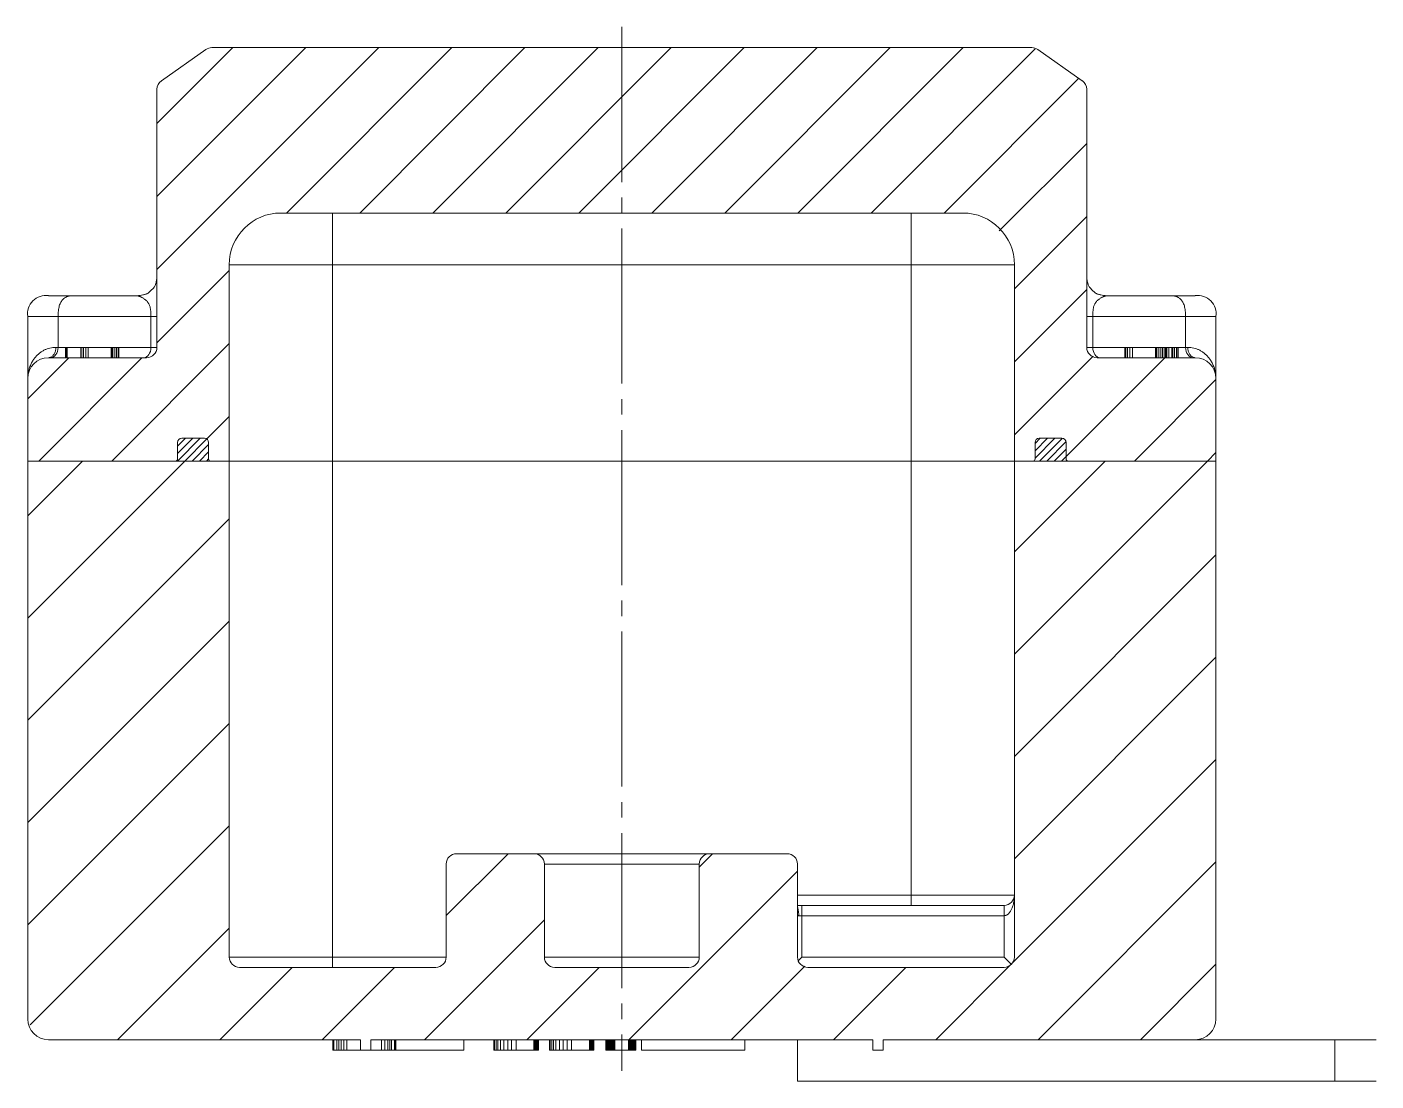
# Model space of a CAD drawing. Header units: millimetres. Extents: x -343 to 384, y -214 to 297.
# Drawn here: x -57.6 to 73, y 194.7 to 296.7 of the extents above; entities that cross this region are included whole.
import ezdxf

# ---------------------------------------------------------------- set-up
doc = ezdxf.new("R2010")
doc.units = ezdxf.units.MM
doc.linetypes.add('K5LT_AXLED', pattern=[19.5, 15, -1.5, 1.5, -1.5])
doc.linetypes.add('K5LT_THIN', pattern=[0])

# ---------------------------------------------------------------- blocks, each defined once
blk = doc.blocks.new('U7')
h = blk.add_hatch()
h.set_pattern_fill('', angle=45, style=0, pattern_type=0)
h.set_pattern_definition([(45, (0, 0), (-3.53553, 3.53553), [])])
h.paths.add_polyline_path([(55.5, 264.68), (46, 264.68), (45.29, 264.97), (45, 265.68), (45, 290.66), (44.71, 291.37), (44.57, 291.48), (40.26, 294.5), (39.68, 294.68), (-39.68, 294.68), (-40.26, 294.5), (-44.57, 291.48), (-44.98, 290.83), (-45, 290.66), (-45, 265.68), (-45.29, 264.97), (-46, 264.68), (-55.5, 264.68), (-56.91, 264.1), (-57.5, 262.68), (-57.5, 254.68), (-43.2, 254.68), (-43.06, 254.74), (-43, 254.88), (-43, 256.48), (-42.88, 256.76), (-42.6, 256.88), (-40.4, 256.88), (-40.12, 256.76), (-40, 256.48), (-40, 254.88), (-39.94, 254.74), (-39.8, 254.68), (-38, 254.68), (-38, 273.68), (-37.22, 276.37), (-35.11, 278.21), (-33, 278.68), (33, 278.68), (35.69, 277.9), (37.53, 275.79), (38, 273.68), (38, 254.68), (39.8, 254.68), (39.94, 254.74), (40, 254.88), (40, 256.48), (40.12, 256.76), (40.4, 256.88), (42.6, 256.88), (42.88, 256.76), (43, 256.48), (43, 254.88), (43.06, 254.74), (43.2, 254.68), (57.5, 254.68), (57.5, 262.68), (56.91, 264.1)])
h = blk.add_hatch()
h.set_pattern_fill('', angle=45, style=0, pattern_type=0)
h.set_pattern_definition([(45, (0, 0), (-0.3535534, 0.3535534), [])])
h.paths.add_polyline_path([(-43.2, 254.68), (-39.8, 254.68), (-39.94, 254.74), (-40, 254.88), (-40, 256.48), (-40.12, 256.76), (-40.4, 256.88), (-42.6, 256.88), (-42.88, 256.76), (-43, 256.48), (-43, 254.88), (-43.06, 254.74), (-43.2, 254.68)])
h.paths.add_polyline_path([(39.8, 254.68), (43.2, 254.68), (43.06, 254.74), (43, 254.88), (43, 254.88), (43, 256.48), (42.88, 256.76), (42.6, 256.88), (40.4, 256.88), (40.12, 256.76), (40, 256.48), (40, 254.88), (39.94, 254.74)])
h = blk.add_hatch()
h.set_pattern_fill('', angle=45, style=0, pattern_type=0)
h.set_pattern_definition([(45, (0, 0), (-4.94975, 4.94975), [])])
h.paths.add_polyline_path([(17, 206.68), (17, 215.68), (16.71, 216.39), (16, 216.68), (8.5, 216.68), (7.79, 216.39), (7.5, 215.68), (7.5, 206.68), (7.21, 205.97), (6.5, 205.68), (-6.5, 205.68), (-7.21, 205.97), (-7.5, 206.68), (-7.5, 215.68), (-7.79, 216.39), (-8.5, 216.68), (-16, 216.68), (-16.71, 216.39), (-17, 215.68), (-17, 206.68), (-17.29, 205.97), (-18, 205.68), (-37, 205.68), (-37.71, 205.97), (-38, 206.68), (-38, 254.68), (-57.5, 254.68), (-57.5, 200.68), (-56.91, 199.27), (-55.5, 198.68), (-45, 198.68), (-25.3, 198.68), (-25.3, 197.68), (-24.3, 197.68), (-24.3, 198.68), (24.3, 198.68), (24.3, 197.68), (25.3, 197.68), (25.3, 198.68), (45, 198.68), (55.5, 198.68), (56.91, 199.27), (57.5, 200.68), (57.5, 254.68), (38, 254.68), (38, 206.68), (37.71, 205.97), (37, 205.68), (18, 205.68), (17.29, 205.97)])
at = {"color": 30, "linetype": 'K5LT_AXLED', "lineweight": 18, "true_color": 0xff8000}
blk.add_line((0, 296.68), (0, 195.68), dxfattribs=at)
at = {"color": 7, "linetype": 'K5LT_THIN', "lineweight": 18}
for p, q in [((-44.57, 291.48), (-40.26, 294.5)), ((39.68, 294.68), (-39.68, 294.68)), ((40.26, 294.5), (44.57, 291.48)), ((-45, 290.66), (-45, 265.68)), ((45, 265.68), (45, 290.66)), ((-33, 278.68), (33, 278.68)), ((-28, 278.68), (-28, 273.68)), ((28, 273.68), (28, 278.68)), ((-38, 273.68), (-28, 273.68)), ((-38, 273.68), (-38, 254.68)), ((-28, 273.68), (-28, 254.68)), ((-28, 273.68), (28, 273.68)), ((28, 273.68), (28, 254.68)), ((28, 273.68), (38, 273.68)), ((38, 254.68), (38, 273.68)), ((-55.5, 270.68), (-53.16, 270.68)), ((-53.16, 270.68), (-46.99, 270.68)), ((-46.98, 270.68), (-51.9, 270.68)), ((-46.98, 270.68), (-46.99, 270.68)), ((-46.98, 270.68), (-46.96, 270.68)), ((46.96, 270.68), (46.98, 270.68)), ((46.98, 270.68), (46.99, 270.68)), ((46.99, 270.68), (53.16, 270.68)), ((51.9, 270.68), (46.99, 270.68)), ((53.16, 270.68), (55.5, 270.68)), ((-57.5, 268.68), (-54.57, 268.68)), ((-57.5, 262.68), (-57.5, 268.68)), ((-54.57, 265.68), (-54.57, 268.68)), ((-54.57, 268.68), (-45.59, 268.68)), ((-45.59, 265.68), (-45.59, 268.68)), ((-45.59, 268.68), (-45, 268.68)), ((45, 268.68), (45.59, 268.68)), ((45.59, 268.68), (54.57, 268.68)), ((45.59, 265.68), (45.59, 268.68)), ((54.57, 265.68), (54.57, 268.68)), ((54.57, 268.68), (57.5, 268.68)), ((57.5, 262.68), (57.5, 268.68)), ((-54.77, 265.68), (-54.57, 265.68)), ((-54.57, 265.68), (-53.86, 265.68)), ((-53.86, 264.68), (-53.86, 265.68)), ((-53.86, 265.68), (-53.85, 265.68)), ((-53.85, 264.68), (-53.85, 265.68)), ((-53.85, 265.68), (-53.8, 265.68)), ((-53.8, 264.68), (-53.8, 265.68)), ((-53.8, 265.68), (-53.74, 265.68)), ((-53.74, 265.68), (-53.68, 265.68)), ((-53.74, 264.68), (-53.74, 265.68)), ((-53.68, 264.68), (-53.68, 265.68)), ((-53.68, 265.68), (-52.38, 265.68)), ((-52.38, 264.68), (-52.38, 265.68)), ((-52.38, 265.68), (-52.32, 265.68)), ((-52.32, 265.68), (-52.15, 265.68)), ((-52.32, 264.68), (-52.32, 265.68)), ((-52.15, 265.68), (-52.11, 265.68)), ((-52.15, 264.68), (-52.15, 265.68)), ((-52.11, 264.68), (-52.11, 265.68)), ((-52.11, 265.68), (-51.87, 265.68)), ((-51.87, 264.68), (-51.87, 265.68)), ((-51.87, 265.68), (-51.65, 265.68)), ((-51.65, 264.68), (-51.65, 265.68)), ((-51.65, 265.68), (-49.43, 265.68)), ((-49.43, 265.68), (-49.35, 265.68)), ((-49.43, 264.68), (-49.43, 265.68)), ((-49.35, 265.68), (-49.28, 265.68)), ((-49.35, 264.68), (-49.35, 265.68)), ((-49.28, 265.68), (-49.09, 265.68)), ((-49.28, 264.68), (-49.28, 265.68)), ((-49.09, 265.68), (-48.9, 265.68)), ((-49.09, 264.68), (-49.09, 265.68)), ((-48.9, 265.68), (-48.75, 265.68)), ((-48.9, 264.68), (-48.9, 265.68)), ((-48.75, 265.68), (-48.69, 265.68)), ((-48.75, 264.68), (-48.75, 265.68)), ((-48.69, 264.68), (-48.69, 265.68)), ((-48.69, 265.68), (-45.59, 265.68)), ((-45, 265.68), (-45.59, 265.68)), ((45.59, 265.68), (45, 265.68)), ((45.59, 265.68), (48.69, 265.68)), ((48.69, 265.68), (48.75, 265.68)), ((48.69, 264.68), (48.69, 265.68)), ((48.69, 265.68), (48.69, 265.68)), ((48.69, 264.68), (48.69, 265.68)), ((48.75, 265.68), (48.91, 265.68)), ((48.75, 264.68), (48.75, 265.68)), ((48.91, 264.68), (48.91, 265.68)), ((48.91, 265.68), (48.95, 265.68)), ((48.95, 265.68), (49.18, 265.68)), ((48.95, 264.68), (48.95, 265.68)), ((49.18, 265.68), (49.43, 265.68)), ((49.18, 264.68), (49.18, 265.68)), ((49.43, 264.68), (49.43, 265.68)), ((49.43, 265.68), (51.64, 265.68)), ((51.64, 265.68), (51.72, 265.68)), ((51.64, 264.68), (51.64, 265.68)), ((51.72, 265.68), (51.8, 265.68)), ((51.72, 264.68), (51.72, 265.68)), ((51.8, 264.68), (51.8, 265.68)), ((51.8, 265.68), (51.99, 265.68)), ((51.99, 264.68), (51.99, 265.68)), ((51.99, 265.68), (52.17, 265.68)), ((52.17, 264.68), (52.17, 265.68)), ((52.17, 265.68), (52.33, 265.68)), ((52.33, 264.68), (52.33, 265.68)), ((52.33, 265.68), (52.38, 265.68)), ((52.38, 264.68), (52.38, 265.68)), ((52.38, 265.68), (52.55, 265.68)), ((52.55, 265.68), (52.62, 265.68)), ((52.55, 264.68), (52.55, 265.68)), ((52.62, 264.68), (52.62, 265.68)), ((52.62, 265.68), (52.68, 265.68)), ((52.68, 265.68), (52.75, 265.68)), ((52.68, 264.68), (52.68, 265.68)), ((52.75, 265.68), (52.95, 265.68)), ((52.75, 264.68), (52.75, 265.68)), ((52.95, 265.68), (53.22, 265.68)), ((52.95, 264.68), (52.95, 265.68)), ((53.22, 264.68), (53.22, 265.68)), ((53.22, 265.68), (53.27, 265.68)), ((53.27, 265.68), (53.33, 265.68)), ((53.27, 264.68), (53.27, 265.68)), ((53.33, 265.68), (53.51, 265.68)), ((53.33, 264.68), (53.33, 265.68)), ((53.51, 264.68), (53.51, 265.68)), ((53.51, 265.68), (53.68, 265.68)), ((53.68, 264.68), (53.68, 265.68)), ((53.68, 265.68), (53.81, 265.68)), ((53.81, 265.68), (53.86, 265.68)), ((53.81, 264.68), (53.81, 265.68)), ((53.86, 264.68), (53.86, 265.68)), ((53.86, 265.68), (54.57, 265.68)), ((54.57, 265.68), (54.77, 265.68)), ((-46, 264.68), (-55.5, 264.68)), ((55.5, 264.68), (46, 264.68)), ((-57.5, 262.68), (-57.5, 254.68)), ((57.5, 254.68), (57.5, 262.68)), ((-43, 256.48), (-43, 254.88)), ((-43, 256.48), (-43, 254.88)), ((-40.4, 256.88), (-42.6, 256.88)), ((-40.4, 256.88), (-42.6, 256.88)), ((-40, 254.88), (-40, 256.48)), ((-40, 254.88), (-40, 256.48)), ((40, 256.48), (40, 254.88)), ((40, 256.48), (40, 254.88)), ((42.6, 256.88), (40.4, 256.88)), ((42.6, 256.88), (40.4, 256.88)), ((43, 254.88), (43, 256.48)), ((43, 254.88), (43, 256.48)), ((-43.2, 254.68), (-57.5, 254.68)), ((-57.5, 254.68), (-57.5, 200.68)), ((-38, 254.68), (-57.5, 254.68)), ((-43.2, 254.68), (-39.8, 254.68)), ((-38, 254.68), (-39.8, 254.68)), ((-38, 254.68), (-28, 254.68)), ((-38, 254.68), (-28, 254.68)), ((-38, 254.68), (-38, 206.68)), ((28, 254.68), (-28, 254.68)), ((28, 254.68), (-28, 254.68)), ((-28, 206.68), (-28, 254.68)), ((28, 254.68), (38, 254.68)), ((28, 212.68), (28, 254.68)), ((28, 254.68), (38, 254.68)), ((39.8, 254.68), (38, 254.68)), ((38, 206.68), (38, 254.68)), ((57.5, 254.68), (38, 254.68)), ((39.8, 254.68), (43.2, 254.68)), ((57.5, 254.68), (43.2, 254.68)), ((57.5, 200.68), (57.5, 254.68)), ((-17, 206.68), (-17, 215.68)), ((-8.5, 216.68), (-16, 216.68)), ((8.5, 216.68), (-8.5, 216.68)), ((7.5, 215.68), (-7.5, 215.68)), ((-7.5, 206.68), (-7.5, 215.68)), ((7.5, 206.68), (7.5, 215.68)), ((16, 216.68), (8.5, 216.68)), ((17, 206.68), (17, 215.68)), ((17, 212.68), (28, 212.68)), ((17, 211.68), (17.43, 211.68)), ((17.43, 211.68), (37, 211.68)), ((17.43, 211.68), (17.43, 210.68)), ((28, 212.68), (38, 212.68)), ((28, 212.68), (28, 211.68)), ((37, 210.68), (37, 211.68)), ((38, 212.67), (38, 212.68)), ((17.13, 210.68), (17.43, 210.68)), ((17.43, 206.68), (17.43, 210.68)), ((17.43, 210.68), (37, 210.68)), ((37, 210.68), (37, 206.68)), ((-28, 206.68), (-38, 206.68)), ((-28, 205.68), (-28, 206.68)), ((-17, 206.68), (-28, 206.68)), ((7.5, 206.68), (-7.5, 206.68)), ((17.07, 206.32), (17.43, 206.68)), ((17.43, 206.68), (37, 206.68)), ((37.71, 205.97), (37, 206.68)), ((-18, 205.68), (-37, 205.68)), ((6.5, 205.68), (-6.5, 205.68)), ((37, 205.68), (18, 205.68)), ((-45, 198.68), (-55.5, 198.68)), ((-25.3, 198.68), (-45, 198.68)), ((-27.99, 198.68), (-27.99, 197.68)), ((-27.88, 198.68), (-27.88, 197.68)), ((-27.6, 198.68), (-27.6, 197.68)), ((-27.38, 198.68), (-27.38, 197.68)), ((-27.16, 198.68), (-27.16, 197.68)), ((-26.91, 198.68), (-26.91, 197.68)), ((-26.63, 198.68), (-26.63, 197.68)), ((-25.3, 198.68), (-25.3, 197.68)), ((-24.3, 197.68), (-24.3, 198.68)), ((24.3, 198.68), (-24.3, 198.68)), ((-23.25, 198.68), (-23.25, 197.68)), ((-22.94, 198.68), (-22.94, 197.68)), ((-22.65, 198.68), (-22.65, 197.68)), ((-22.47, 198.68), (-22.47, 197.68)), ((-22.29, 198.68), (-22.29, 197.68)), ((-22, 198.68), (-22, 197.68)), ((-21.9, 198.68), (-21.9, 197.68)), ((-21.89, 198.68), (-21.89, 197.68)), ((-15.3, 198.68), (-15.3, 197.68)), ((-12.38, 198.68), (-12.38, 197.68)), ((-12.33, 198.68), (-12.33, 197.68)), ((-12.17, 198.68), (-12.17, 197.68)), ((-11.99, 198.68), (-11.99, 197.68)), ((-11.74, 198.68), (-11.74, 197.68)), ((-11.41, 198.68), (-11.41, 197.68)), ((-11.05, 198.68), (-11.05, 197.68)), ((-10.67, 198.68), (-10.67, 197.68)), ((-10.23, 198.68), (-10.23, 197.68)), ((-8.51, 198.68), (-8.51, 197.68)), ((-8.42, 198.68), (-8.42, 197.68)), ((-8.34, 198.68), (-8.34, 197.68)), ((-8.26, 198.68), (-8.26, 197.68)), ((-8.2, 198.68), (-8.2, 197.68)), ((-8.11, 198.68), (-8.11, 197.68)), ((-8.08, 198.68), (-8.08, 197.68)), ((-8.08, 198.68), (-8.08, 197.68)), ((-7.01, 198.68), (-7.01, 197.68)), ((-6.95, 198.68), (-6.95, 197.68)), ((-6.79, 198.68), (-6.79, 197.68)), ((-6.62, 198.68), (-6.62, 197.68)), ((-6.38, 198.68), (-6.38, 197.68)), ((-6.05, 198.68), (-6.05, 197.68)), ((-5.68, 198.68), (-5.68, 197.68)), ((-5.3, 198.68), (-5.3, 197.68)), ((-4.86, 198.68), (-4.86, 197.68)), ((-3.14, 198.68), (-3.14, 197.68)), ((-3.04, 198.68), (-3.04, 197.68)), ((-2.97, 198.68), (-2.97, 197.68)), ((-2.89, 198.68), (-2.89, 197.68)), ((-2.83, 198.68), (-2.83, 197.68)), ((-2.74, 198.68), (-2.74, 197.68)), ((-2.71, 198.68), (-2.71, 197.68)), ((-2.7, 198.68), (-2.7, 197.68)), ((-1.56, 198.68), (-1.56, 197.68)), ((-1.54, 198.68), (-1.54, 197.68)), ((-1.5, 198.68), (-1.5, 197.68)), ((-1.42, 198.68), (-1.42, 197.68)), ((-1.36, 198.68), (-1.36, 197.68)), ((-1.28, 198.68), (-1.28, 197.68)), ((-1.21, 198.68), (-1.21, 197.68)), ((-1.12, 198.68), (-1.12, 197.68)), ((-1.08, 198.68), (-1.08, 197.68)), ((-1.02, 198.68), (-1.02, 197.68)), ((-0.95, 198.68), (-0.95, 197.68)), ((-0.85, 198.68), (-0.85, 197.68)), ((-0.77, 198.68), (-0.77, 197.68)), ((-0.72, 198.68), (-0.72, 197.68)), ((-0.7, 198.68), (-0.7, 197.68)), ((-0.69, 198.68), (-0.69, 197.68)), ((0.65, 198.68), (0.65, 197.68)), ((0.71, 198.68), (0.71, 197.68)), ((0.78, 198.68), (0.78, 197.68)), ((0.85, 198.68), (0.85, 197.68)), ((0.93, 198.68), (0.93, 197.68)), ((1.01, 198.68), (1.01, 197.68)), ((1.09, 198.68), (1.09, 197.68)), ((1.16, 198.68), (1.16, 197.68)), ((1.23, 198.68), (1.23, 197.68)), ((1.31, 198.68), (1.31, 197.68)), ((1.35, 198.68), (1.35, 197.68)), ((1.36, 198.68), (1.36, 197.68)), ((1.9, 198.68), (1.9, 197.68)), ((11.9, 198.68), (11.9, 197.68)), ((17, 194.68), (17, 198.68)), ((24.3, 198.68), (24.3, 197.68)), ((45, 198.68), (25.3, 198.68)), ((25.3, 197.68), (25.3, 198.68)), ((45, 198.68), (55.5, 198.68)), ((55.5, 198.68), (69, 198.68)), ((69, 194.68), (69, 198.68)), ((69, 198.68), (73, 198.68)), ((-27.88, 197.68), (-27.99, 197.68)), ((-27.6, 197.68), (-27.88, 197.68)), ((-27.38, 197.68), (-27.6, 197.68)), ((-27.16, 197.68), (-27.38, 197.68)), ((-26.91, 197.68), (-27.16, 197.68)), ((-26.63, 197.68), (-26.91, 197.68)), ((-25.3, 197.68), (-26.63, 197.68)), ((-25.3, 197.68), (-24.3, 197.68)), ((-23.25, 197.68), (-24.3, 197.68)), ((-22.94, 197.68), (-23.25, 197.68)), ((-22.65, 197.68), (-22.94, 197.68)), ((-22.47, 197.68), (-22.65, 197.68)), ((-22.29, 197.68), (-22.47, 197.68)), ((-22, 197.68), (-22.29, 197.68)), ((-21.9, 197.68), (-22, 197.68)), ((-21.89, 197.68), (-21.9, 197.68)), ((-15.3, 197.68), (-21.89, 197.68)), ((-12.33, 197.68), (-12.38, 197.68)), ((-12.17, 197.68), (-12.33, 197.68)), ((-11.99, 197.68), (-12.17, 197.68)), ((-11.74, 197.68), (-11.99, 197.68)), ((-11.41, 197.68), (-11.74, 197.68)), ((-11.05, 197.68), (-11.41, 197.68)), ((-10.67, 197.68), (-11.05, 197.68)), ((-10.23, 197.68), (-10.67, 197.68)), ((-8.51, 197.68), (-10.23, 197.68)), ((-8.42, 197.68), (-8.51, 197.68)), ((-8.34, 197.68), (-8.42, 197.68)), ((-8.26, 197.68), (-8.34, 197.68)), ((-8.2, 197.68), (-8.26, 197.68)), ((-8.11, 197.68), (-8.2, 197.68)), ((-8.08, 197.68), (-8.11, 197.68)), ((-8.08, 197.68), (-8.08, 197.68)), ((-6.95, 197.68), (-7.01, 197.68)), ((-6.79, 197.68), (-6.95, 197.68)), ((-6.62, 197.68), (-6.79, 197.68)), ((-6.38, 197.68), (-6.62, 197.68)), ((-6.05, 197.68), (-6.38, 197.68)), ((-5.68, 197.68), (-6.05, 197.68)), ((-5.3, 197.68), (-5.68, 197.68)), ((-4.86, 197.68), (-5.3, 197.68)), ((-3.14, 197.68), (-4.86, 197.68)), ((-3.04, 197.68), (-3.14, 197.68)), ((-2.97, 197.68), (-3.04, 197.68)), ((-2.89, 197.68), (-2.97, 197.68)), ((-2.83, 197.68), (-2.89, 197.68)), ((-2.74, 197.68), (-2.83, 197.68)), ((-2.71, 197.68), (-2.74, 197.68)), ((-2.7, 197.68), (-2.71, 197.68)), ((-1.54, 197.68), (-1.56, 197.68)), ((-1.5, 197.68), (-1.54, 197.68)), ((-1.42, 197.68), (-1.5, 197.68)), ((-1.36, 197.68), (-1.42, 197.68)), ((-1.28, 197.68), (-1.36, 197.68)), ((-1.21, 197.68), (-1.28, 197.68)), ((-1.12, 197.68), (-1.21, 197.68)), ((-1.08, 197.68), (-1.12, 197.68)), ((-1.02, 197.68), (-1.08, 197.68)), ((-0.95, 197.68), (-1.02, 197.68)), ((-0.85, 197.68), (-0.95, 197.68)), ((-0.77, 197.68), (-0.85, 197.68)), ((-0.72, 197.68), (-0.77, 197.68)), ((-0.7, 197.68), (-0.72, 197.68)), ((-0.69, 197.68), (-0.7, 197.68)), ((0.65, 197.68), (-0.69, 197.68)), ((0.71, 197.68), (0.65, 197.68)), ((0.78, 197.68), (0.71, 197.68)), ((0.85, 197.68), (0.78, 197.68)), ((0.93, 197.68), (0.85, 197.68)), ((1.01, 197.68), (0.93, 197.68)), ((1.09, 197.68), (1.01, 197.68)), ((1.16, 197.68), (1.09, 197.68)), ((1.23, 197.68), (1.16, 197.68)), ((1.31, 197.68), (1.23, 197.68)), ((1.35, 197.68), (1.31, 197.68)), ((1.36, 197.68), (1.35, 197.68)), ((11.9, 197.68), (1.9, 197.68)), ((24.3, 197.68), (25.3, 197.68)), ((17, 194.68), (69, 194.68)), ((73, 194.68), (69, 194.68))]:
    blk.add_line(p, q, dxfattribs=at)
for centre, radius, start, end in [((-39.68, 293.68), 1, 90, 125), ((39.68, 293.68), 1, 55, 90), ((-44, 290.66), 1, 125, 180), ((44, 290.66), 1, 0, 55), ((-33, 273.68), 5, 90, 180), ((33, 273.68), 5, 0, 90), ((-55.75, 268.93), 1.77, 81.8699, 188.1301), ((55.75, 268.93), 1.77, 351.8699, 98.1301), ((-46, 265.68), 1, 270, 0), ((-46, 265.68), 1, 270, 0), ((46, 265.68), 1, 180, 270), ((-55.5, 262.68), 2, 90, 180), ((55.5, 262.68), 2, 0, 90), ((-42.6, 256.48), 0.4, 90, 180), ((-42.6, 256.48), 0.4, 90, 180), ((-40.4, 256.48), 0.4, 0, 90), ((-40.4, 256.48), 0.4, 0, 90), ((40.4, 256.48), 0.4, 90, 180), ((40.4, 256.48), 0.4, 90, 180), ((42.6, 256.48), 0.4, 0, 90), ((42.6, 256.48), 0.4, 0, 90), ((-43.2, 254.88), 0.2, 270, 0), ((-43.2, 254.88), 0.2, 270, 0), ((-39.8, 254.88), 0.2, 180, 270), ((-39.8, 254.88), 0.2, 180, 269.9994), ((39.8, 254.88), 0.2, 270, 0), ((39.8, 254.88), 0.2, 270.0006, 0), ((43.2, 254.88), 0.2, 180, 270), ((43.2, 254.88), 0.2, 180, 270), ((-16, 215.68), 1, 90, 180), ((-8.5, 215.68), 1, 0, 90), ((8.5, 215.68), 1, 90, 180), ((16, 215.68), 1, 0, 90), ((37, 212.68), 1, 270, 359.9889), ((-37, 206.68), 1, 180, 270), ((-18, 206.68), 1, 270, 0), ((-6.5, 206.68), 1, 180, 270), ((6.5, 206.68), 1, 270, 0), ((18, 206.68), 1, 180, 270), ((37, 206.68), 1, 270, 0), ((-55.5, 200.68), 2, 180, 270), ((55.5, 200.68), 2, 270, 0)]:
    blk.add_arc(centre, radius, start, end, dxfattribs=at)
for centre, start_param, end_param in [((-55.28, 265.68), 0, 1.570796), ((-46.29, 265.68), 0, 1.570796), ((46.29, 265.68), 4.712389, 6.283185), ((55.28, 265.68), 4.712389, 6.283185)]:
    blk.add_ellipse(centre, major_axis=(0, -1), ratio=0.707107, start_param=start_param, end_param=end_param, dxfattribs=at)
for points, knots in [([(-45.24, 271.55), (-45.2, 271.62), (-45.14, 271.75), (-45.08, 271.95), (-45.04, 272.14), (-45.02, 272.32), (-45, 272.49), (-45, 272.61), (-45, 272.67)], [0, 0, 0, 0, 1.814906, 3.440633, 4.87718, 6.263311, 7.637584, 9, 9, 9, 9]), ([(45, 272.67), (45, 272.58), (45.01, 272.41), (45.03, 272.18), (45.07, 271.98), (45.12, 271.82), (45.17, 271.67), (45.21, 271.59), (45.23, 271.55)], [0, 0, 0, 0, 2.06352, 3.900842, 5.39468, 6.82246, 7.985138, 9, 9, 9, 9]), ([(-46.99, 270.68), (-46.98, 270.68), (-46.96, 270.68), (-46.94, 270.68), (-46.92, 270.68), (-46.91, 270.67), (-46.89, 270.67), (-46.86, 270.66), (-46.81, 270.65), (-46.75, 270.64), (-46.69, 270.61), (-46.62, 270.59), (-46.54, 270.55), (-46.46, 270.51), (-46.36, 270.46), (-46.26, 270.39), (-46.16, 270.32), (-46.07, 270.25), (-45.99, 270.17), (-45.91, 270.08), (-45.84, 269.99), (-45.78, 269.89), (-45.73, 269.78), (-45.68, 269.66), (-45.65, 269.54), (-45.63, 269.42), (-45.61, 269.29), (-45.6, 269.13), (-45.59, 268.98), (-45.59, 268.85), (-45.59, 268.77), (-45.59, 268.71), (-45.59, 268.68)], [0, 0, 0, 0, 0.902322, 1.597759, 2.045822, 2.41007, 2.851615, 3.58389, 4.660478, 5.954482, 7.277099, 8.600727, 9.980233, 11.5892, 13.309196, 15.077816, 16.681609, 18.196397, 19.641699, 21.022306, 22.352083, 23.631164, 24.865523, 26.001526, 27.028247, 27.999461, 28.952331, 29.890986, 31.441827, 31.954593, 32.389908, 33, 33, 33, 33]), ([(-46.96, 270.68), (-46.94, 270.68), (-46.92, 270.68), (-46.87, 270.68), (-46.83, 270.68), (-46.73, 270.69), (-46.67, 270.7), (-46.53, 270.71), (-46.45, 270.73), (-46.32, 270.76), (-46.27, 270.77), (-46.18, 270.79), (-46.14, 270.81), (-46.06, 270.83), (-46.03, 270.85), (-45.95, 270.88), (-45.92, 270.9), (-45.86, 270.93), (-45.84, 270.94), (-45.31, 271.43)], [0.634193, 0.634193, 0.634193, 0.634193, 2.038431, 2.038431, 4.721358, 4.721358, 9.172038, 9.172038, 14.772038, 14.772038, 18.316155, 18.316155, 20.993873, 20.993873, 23.668424, 23.668424, 26.035314, 26.035314, 28, 28, 28, 28]), ([(-45.31, 271.43), (-45.29, 271.45), (-45.28, 271.47), (-45.26, 271.51), (-45.25, 271.53), (-45.24, 271.55)], [0, 0, 0, 0, 1.196729, 1.196729, 2.271411, 2.271411, 2.271411, 2.271411]), ([(45.81, 270.96), (45.29, 271.45), (45.28, 271.47), (45.26, 271.51), (45.25, 271.53), (45.24, 271.55)], [0, 0, 0, 0, 1.196729, 1.196729, 2.271411, 2.271411, 2.271411, 2.271411]), ([(46.99, 270.68), (46.98, 270.68), (46.96, 270.68), (46.94, 270.68), (46.92, 270.68), (46.91, 270.67), (46.89, 270.67), (46.86, 270.66), (46.81, 270.65), (46.75, 270.64), (46.69, 270.61), (46.62, 270.59), (46.54, 270.55), (46.46, 270.51), (46.36, 270.46), (46.26, 270.39), (46.16, 270.32), (46.07, 270.25), (45.99, 270.17), (45.91, 270.08), (45.84, 269.99), (45.78, 269.89), (45.73, 269.78), (45.68, 269.66), (45.65, 269.54), (45.63, 269.42), (45.61, 269.29), (45.6, 269.13), (45.59, 268.98), (45.59, 268.85), (45.59, 268.77), (45.59, 268.71), (45.59, 268.68)], [0, 0, 0, 0, 0.902322, 1.597759, 2.045822, 2.41007, 2.851615, 3.58389, 4.660478, 5.954482, 7.277099, 8.600727, 9.980233, 11.5892, 13.309196, 15.077816, 16.681609, 18.196397, 19.641699, 21.022306, 22.352083, 23.631164, 24.865523, 26.001526, 27.028247, 27.999461, 28.952331, 29.890986, 31.441827, 31.954593, 32.389908, 33, 33, 33, 33]), ([(46.96, 270.68), (46.94, 270.68), (46.92, 270.68), (46.87, 270.68), (46.83, 270.68), (46.73, 270.69), (46.67, 270.7), (46.53, 270.71), (46.45, 270.73), (46.32, 270.76), (46.27, 270.77), (46.18, 270.79), (46.14, 270.81), (46.06, 270.83), (46.03, 270.85), (45.95, 270.88), (45.92, 270.9), (45.86, 270.93), (45.84, 270.94), (45.81, 270.96)], [0.634193, 0.634193, 0.634193, 0.634193, 2.038431, 2.038431, 4.721358, 4.721358, 9.172038, 9.172038, 14.772038, 14.772038, 18.316155, 18.316155, 20.993873, 20.993873, 23.668424, 23.668424, 26.035314, 26.035314, 28, 28, 28, 28]), ([(-54.77, 265.68), (-54.88, 265.68), (-55.08, 265.67), (-55.36, 265.62), (-55.62, 265.54), (-55.89, 265.43), (-56.14, 265.28), (-56.39, 265.1), (-56.63, 264.89), (-56.85, 264.64), (-57.05, 264.35), (-57.22, 264.02), (-57.36, 263.66), (-57.45, 263.3), (-57.49, 262.98), (-57.5, 262.77), (-57.5, 262.68)], [0, 0, 0, 0, 0.907181, 1.809441, 2.69941, 3.696314, 4.735513, 5.856304, 7.057221, 8.352961, 9.737521, 11.239352, 12.887306, 14.448278, 15.838356, 17, 17, 17, 17]), ([(-54.77, 265.68), (-54.77, 265.61), (-54.78, 265.49), (-54.82, 265.31), (-54.87, 265.16), (-54.94, 265.03), (-55.03, 264.91), (-55.13, 264.81), (-55.24, 264.74), (-55.36, 264.69), (-55.45, 264.68), (-55.5, 264.68)], [0, 0, 0, 0, 1.560346, 2.921664, 4.1377, 5.386016, 6.671659, 7.939678, 9.212878, 10.460232, 12, 12, 12, 12]), ([(55.5, 264.68), (55.45, 264.68), (55.36, 264.69), (55.23, 264.75), (55.12, 264.82), (55.03, 264.92), (54.94, 265.04), (54.87, 265.17), (54.82, 265.32), (54.78, 265.49), (54.77, 265.61), (54.77, 265.68)], [0, 0, 0, 0, 1.559957, 2.920951, 4.136752, 5.384901, 6.67049, 7.938583, 9.211972, 10.459586, 12, 12, 12, 12]), ([(54.77, 265.68), (54.88, 265.68), (55.08, 265.67), (55.36, 265.62), (55.62, 265.54), (55.89, 265.43), (56.14, 265.28), (56.39, 265.1), (56.63, 264.89), (56.85, 264.64), (57.05, 264.35), (57.22, 264.02), (57.36, 263.66), (57.45, 263.3), (57.49, 262.98), (57.5, 262.77), (57.5, 262.68)], [0, 0, 0, 0, 0.907181, 1.809441, 2.69941, 3.696314, 4.735513, 5.856305, 7.057222, 8.352962, 9.737521, 11.239353, 12.887307, 14.44828, 15.838357, 17, 17, 17, 17]), ([(37, 210.68), (37.03, 210.68), (37.09, 210.69), (37.18, 210.71), (37.26, 210.75), (37.34, 210.8), (37.42, 210.87), (37.5, 210.94), (37.56, 211.03), (37.63, 211.13), (37.7, 211.24), (37.76, 211.38), (37.82, 211.54), (37.88, 211.72), (37.93, 211.92), (37.97, 212.15), (37.99, 212.4), (38, 212.59), (38, 212.68)], [0, 0, 0, 0, 0.676822, 1.265183, 1.935544, 2.692217, 3.508995, 4.276815, 5.094644, 6.036188, 7.078899, 8.260697, 9.58993, 11.090443, 12.778043, 14.617481, 16.707455, 19, 19, 19, 19]), ([(17.13, 210.68), (17.13, 210.75), (17.12, 210.88), (17.11, 211.05), (17.08, 211.2), (17.06, 211.32), (17.03, 211.42), (17.01, 211.47), (17, 211.49)], [0, 0, 0, 0, 1.958572, 3.665056, 5.187502, 6.723418, 8.016933, 9, 9, 9, 9])]:
    blk.add_open_spline(points, degree=3, knots=knots, dxfattribs=at)
for points, degree in [([(-53.16, 270.68), (-54.57, 270.68), (-54.57, 268.68)], 2), ([(53.16, 270.68), (54.57, 270.68), (54.57, 268.68)], 2), ([(17.13, 210.68), (17.11, 210.68), (17.08, 210.68), (17.04, 210.69), (17.01, 210.7), (17, 210.7)], 3)]:
    blk.add_open_spline(points, degree=degree, dxfattribs=at)

msp = doc.modelspace()

# ---------------------------------------------------------------- block references
msp.add_blockref('U7', (0, 0))

doc.saveas('drawing.dxf')
